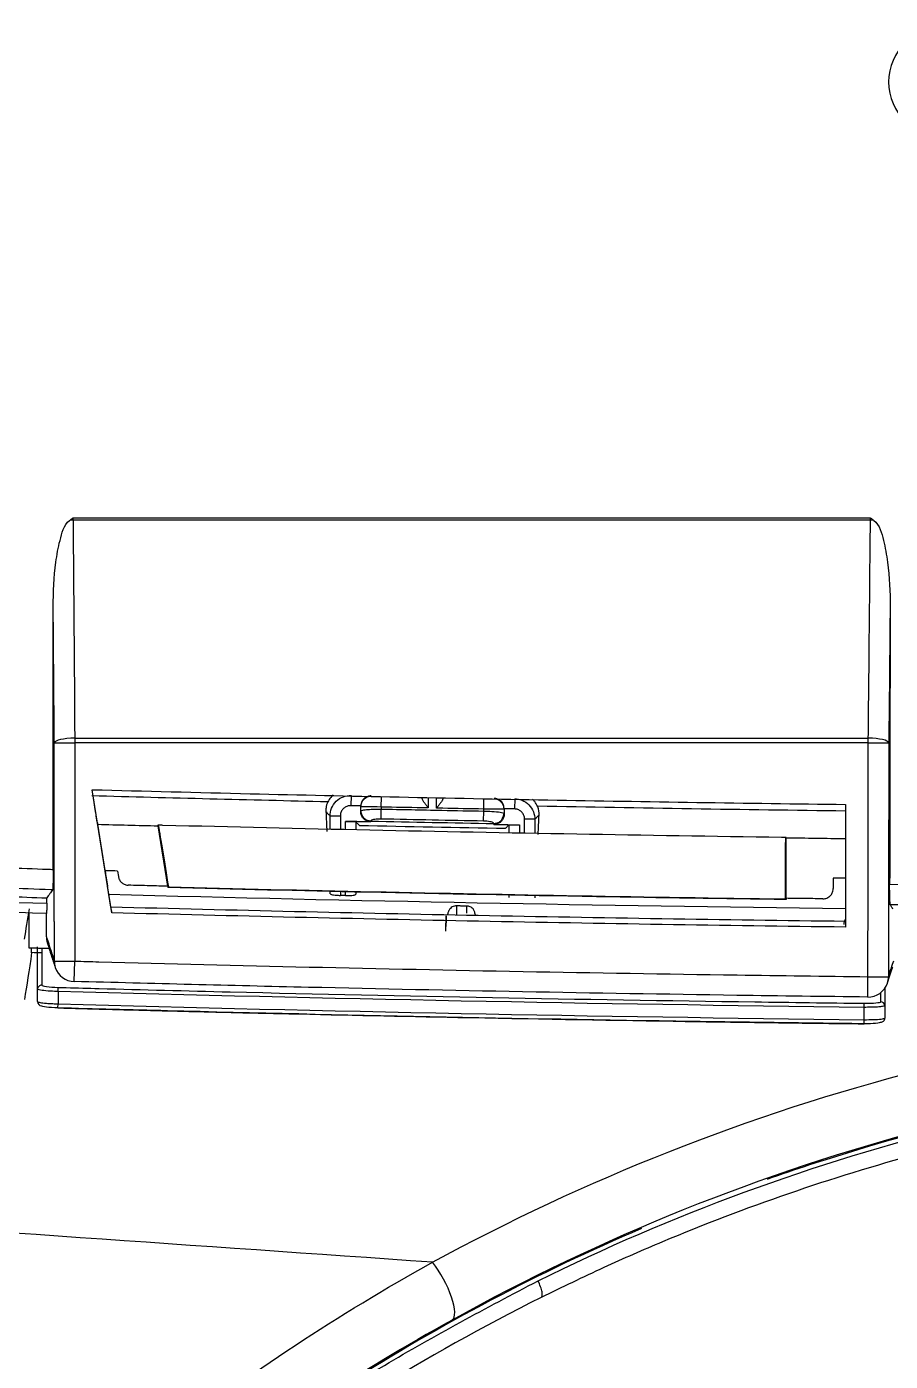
# Model space of a CAD drawing. Header units: millimetres. Extents: x 28 to 3046, y 8 to 3716.
# Drawn here: x 1694 to 1736.2, y 1190.3 to 1255.4 of the extents above; entities that cross this region are included whole.
import ezdxf

# ---------------------------------------------------------------- set-up
doc = ezdxf.new("R2010")
doc.units = ezdxf.units.MM
doc.layers.add('1LINE', color=7, linetype='CONTINUOUS')

msp = doc.modelspace()

# ---------------------------------------------------------------- linework, layer by layer
at = {"layer": '1LINE', "linetype": 'Continuous'}
for p, q in [((1696.283, 1231.452), (1735.199, 1231.452)), ((1735.197, 1231.339), (1696.285, 1231.339)), ((1696.37, 1220.701), (1696.37, 1220.476)), ((1696.37, 1220.701), (1735.092, 1220.701)), ((1735.092, 1220.476), (1696.37, 1220.476)), ((1735.092, 1220.476), (1735.092, 1220.701)), ((1698.171, 1212.177), (1697.217, 1218.186)), ((1697.311, 1217.595), (1697.217, 1218.186)), ((1709.85, 1217.906), (1709.839, 1217.406)), ((1711.323, 1217.34), (1711.334, 1217.84)), ((1710.323, 1217.148), (1710.323, 1217.355)), ((1711.313, 1216.753), (1711.323, 1217.242)), ((1711.323, 1217.34), (1711.323, 1217.242)), ((1713.621, 1217.81), (1713.621, 1217.293)), ((1714.026, 1217.285), (1714.026, 1217.802)), ((1716.323, 1217.24), (1716.333, 1217.74)), ((1716.323, 1217.142), (1716.323, 1217.24)), ((1717.323, 1217.26), (1717.323, 1217.235)), ((1717.323, 1217.235), (1717.323, 1217.028)), ((1717.837, 1217.746), (1717.827, 1217.246)), ((1733.982, 1217.467), (1733.982, 1211.477)), ((1697.468, 1216.601), (1697.422, 1216.891)), ((1708.624, 1217.115), (1708.627, 1217.112)), ((1708.829, 1216.255), (1708.829, 1216.906)), ((1708.829, 1216.906), (1709.329, 1216.906)), ((1709.329, 1216.906), (1709.329, 1216.243)), ((1709.582, 1216.237), (1709.582, 1216.639)), ((1710.082, 1216.624), (1710.082, 1216.225)), ((1710.323, 1217.112), (1710.323, 1217.125)), ((1716.314, 1216.653), (1716.323, 1217.142)), ((1717.323, 1217.005), (1717.323, 1216.992)), ((1718.818, 1216.746), (1718.318, 1216.746)), ((1718.318, 1216.062), (1718.318, 1216.746)), ((1718.818, 1216.746), (1718.818, 1216.053)), ((1697.485, 1216.498), (1697.844, 1214.233)), ((1700.428, 1216.452), (1700.429, 1216.422)), ((1700.429, 1216.422), (1700.897, 1213.472)), ((1717.565, 1216.077), (1717.565, 1216.474)), ((1718.065, 1216.469), (1718.065, 1216.067)), ((1731.082, 1215.854), (1731.063, 1215.854)), ((1731.082, 1215.854), (1731.087, 1215.824)), ((1731.087, 1212.883), (1731.087, 1215.824)), ((1698.455, 1214.214), (1698.497, 1213.948)), ((1698.126, 1212.454), (1697.964, 1213.481)), ((1733.382, 1213.867), (1733.382, 1213.365)), ((1695.003, 1212.641), (1695.003, 1212.904)), ((1708.829, 1213.106), (1708.829, 1213.221)), ((1709.329, 1213.209), (1709.329, 1213.026)), ((1709.582, 1213.02), (1709.582, 1213.203)), ((1710.082, 1213.191), (1710.082, 1213.078)), ((1717.565, 1212.928), (1717.565, 1213.043)), ((1718.818, 1213.019), (1718.818, 1212.904)), ((1694.138, 1210.454), (1694.138, 1212.17)), ((1696.343, 1208.817), (1696.37, 1209.817)), ((1735.061, 1208.057), (1735.073, 1209.057)), ((1694.552, 1207.838), (1694.552, 1208.441)), ((1695.552, 1208.334), (1695.558, 1208.532)), ((1695.552, 1208.334), (1695.552, 1207.73)), ((1695.547, 1207.532), (1695.552, 1207.73)), ((1695.547, 1207.531), (1695.547, 1207.532)), ((1734.894, 1206.957), (1734.895, 1207.56)), ((1734.895, 1207.56), (1734.897, 1207.759)), ((1735.895, 1207.636), (1735.894, 1207.033)), ((1734.891, 1206.758), (1734.894, 1206.957)), ((1734.891, 1206.758), (1734.891, 1206.758))]:
    msp.add_line(p, q, dxfattribs=at)
at = {"layer": '1LINE', "linetype": 'Continuous', "extrusion": (3.83778e-22, 6.26757e-06, -1)}
msp.add_circle((-1738.785, 1252.738, 0.008), 2.7, dxfattribs=at)
at = {"layer": '1LINE', "linetype": 'Continuous'}
for centre, radius, start, end in [((1734.399, 1211.603), 0.5, 146.53984, 180), ((1696.37, 1209.817), 1, 197.95887, 268.42783), ((1735.073, 1209.057), 1, 269.32117, 341.71442)]:
    msp.add_arc(centre, radius, start, end, dxfattribs=at)
for centre, major_axis, ratio, start_param, end_param in [((1696.285, 1231.114), (-1, -0.008), 0.225398, 4.710568, 4.875109), ((1735.197, 1231.114), (-1, 0.01), 0.225395, 4.549664, 4.714603), ((1696.37, 1220.476), (-1, -0.008), 0.225398, 4.710568, 6.247356), ((1696.37, 1220.476), (-1, 0), 0.000006, 0.034907, 1.570796), ((1735.092, 1220.476), (-1, 0.01), 0.225395, 3.177422, 4.714603), ((1735.092, 1220.476), (-1, 0.002), 0.000006, 1.570796, 3.106663), ((1710.823, 1217.355), (-0.5, 0), 0.999962, 4.691197, 6.283185), ((1716.823, 1217.235), (0.5, 0), 0.999962, 0, 1.551934), ((1710.823, 1217.148), (0.5, 0), 0.978893, 3.141593, 4.691645), ((1696.37, 1209.817), (-1, 0), 0.000006, 0.034907, 1.570796), ((1696.37, 1209.817), (0.951, 0.308), 0.993648, 2.826277, 3.1416), ((1735.073, 1209.057), (-1, 0.002), 0.000006, 1.570796, 3.106663), ((1735.073, 1209.057), (0.95, -0.314), 0.993798, 6.283174, 6.602433), ((1694.752, 1208.441), (-0.2, 0), 0.994339, 4.684645, 6.283185), ((1694.752, 1207.838), (0.2, 0), 0.994339, 3.141593, 4.684652), ((1735.695, 1207.636), (0.2, 0), 0.994344, 6.283179, 7.844359), ((1735.694, 1207.033), (-0.2, 0), 0.994344, 1.561176, 3.141586), ((1713.803, 1194.036), (0.97, -1.749), 0.308597, 0.027524, 2.054878), ((1718.779, 1194.113), (0.357, -0.716), 0.270924, 6.246922, 7.851191)]:
    msp.add_ellipse(centre, major_axis=major_axis, ratio=ratio, start_param=start_param, end_param=end_param, dxfattribs=at)
at = {"layer": '1LINE', "linetype": 'Continuous', "extrusion": (0, 0, -1)}
for centre, major_axis, ratio, start_param, end_param in [((1701.091, 1212.219), (0.794, -5), 0.008618, 3.704641, 4.467018), ((1731.091, 1212.219), (0, 5), 0.008727, 4.839736, 5.526365)]:
    msp.add_ellipse(centre, major_axis=major_axis, ratio=ratio, start_param=start_param, end_param=end_param, dxfattribs=at)
at = {"layer": '1LINE', "linetype": 'Continuous'}
for points, degree, knots in [([(1695.318, 1227.109), (1695.318, 1227.838), (1695.354, 1228.567), (1695.497, 1229.649), (1695.558, 1230.007), (1695.741, 1230.707), (1695.822, 1231.113), (1696.121, 1231.335)], 3, [0, 0, 0, 0, 0.5, 0.5, 0.75, 0.75, 1, 1, 1, 1]), ([(1696.121, 1231.335), (1696.173, 1231.373), (1696.225, 1231.411), (1696.28, 1231.449), (1696.281, 1231.45), (1696.283, 1231.452)], 3, [0, 0, 0, 0, 0.968409, 0.968409, 1, 1, 1, 1]), ([(1735.092, 1220.701), (1735.099, 1221.35), (1735.105, 1222), (1735.137, 1225.247), (1735.163, 1227.845), (1735.191, 1230.742), (1735.194, 1231.04), (1735.197, 1231.339)], 3, [0, 0, 0, 0, 0.183158, 0.183158, 0.915792, 0.915792, 1, 1, 1, 1]), ([(1735.199, 1231.452), (1735.201, 1231.45), (1735.202, 1231.449), (1735.257, 1231.411), (1735.309, 1231.373), (1735.361, 1231.334)], 3, [0, 0, 0, 0, 0.031801, 0.031801, 1, 1, 1, 1]), ([(1735.361, 1231.334), (1735.66, 1231.112), (1735.739, 1230.71), (1735.922, 1230.006), (1735.982, 1229.648), (1736.123, 1228.566), (1736.158, 1227.836), (1736.157, 1227.107)], 3, [0, 0, 0, 0, 0.25, 0.25, 0.5, 0.5, 1, 1, 1, 1]), ([(1695.371, 1220.476), (1695.366, 1221.125), (1695.361, 1221.775), (1695.343, 1223.986), (1695.33, 1225.547), (1695.318, 1227.109)], 3, [0, 0, 0, 0, 0.29373, 0.29373, 1, 1, 1, 1]), ([(1695.318, 1214.295), (1695.318, 1214.521), (1695.318, 1214.747), (1695.318, 1216.995), (1695.318, 1219.018), (1695.318, 1223.064), (1695.318, 1225.086), (1695.318, 1227.109)], 3, [0, 0, 0, 0, 0.052852, 0.052852, 0.526426, 0.526426, 1, 1, 1, 1]), ([(1736.157, 1227.107), (1736.138, 1225.195), (1736.119, 1223.282), (1736.098, 1221.071), (1736.095, 1220.772), (1736.092, 1220.474)], 3, [0, 0, 0, 0, 0.864958, 0.864958, 1, 1, 1, 1]), ([(1736.157, 1227.107), (1736.154, 1225.535), (1736.152, 1223.962), (1736.144, 1219.449), (1736.139, 1216.51), (1736.133, 1213.57)], 3, [0, 0, 0, 0, 0.348552, 0.348552, 1, 1, 1, 1]), ([(1763.81, 851.015), (1751.297, 851.009), (1738.808, 852.437), (1714.454, 858.125), (1702.821, 862.286), (1680.643, 873.241), (1670.084, 880.219), (1655.753, 892.307), (1651.238, 896.55), (1642.545, 905.311), (1638.382, 909.841), (1626.4, 923.846), (1619.097, 933.742), (1605.792, 954.598), (1599.771, 965.616), (1589.241, 988.164), (1584.746, 999.624), (1577.106, 1022.861), (1573.947, 1034.636), (1568.988, 1058.505), (1567.168, 1070.595), (1564.665, 1095.036), (1564.002, 1107.4), (1563.478, 1131.993), (1563.608, 1144.215), (1564.203, 1168.547), (1564.641, 1180.659), (1565.61, 1202.462), (1566.138, 1212.167), (1566.773, 1221.837)], 3, [0, 0, 0, 0, 0.078081, 0.078081, 0.156162, 0.156162, 0.234242, 0.234242, 0.273283, 0.273283, 0.312323, 0.312323, 0.390404, 0.390404, 0.468485, 0.468485, 0.546565, 0.546565, 0.624646, 0.624646, 0.702727, 0.702727, 0.780808, 0.780808, 0.858888, 0.858888, 0.936969, 0.936969, 1, 1, 1, 1]), ([(1696.37, 1220.476), (1696.37, 1219.809), (1696.37, 1219.142), (1696.37, 1215.589), (1696.37, 1212.703), (1696.37, 1209.817)], 3, [0, 0, 0, 0, 0.187642, 0.187642, 1, 1, 1, 1]), ([(1735.073, 1209.057), (1735.074, 1209.723), (1735.075, 1210.39), (1735.081, 1213.723), (1735.085, 1216.39), (1735.091, 1219.53), (1735.092, 1220.003), (1735.092, 1220.476)], 3, [0, 0, 0, 0, 0.175147, 0.175147, 0.875735, 0.875735, 1, 1, 1, 1]), ([(1736.092, 1220.474), (1736.091, 1219.807), (1736.09, 1219.141), (1736.084, 1215.807), (1736.079, 1213.141), (1736.074, 1210.001), (1736.073, 1209.528), (1736.072, 1209.055)], 3, [0, 0, 0, 0, 0.175147, 0.175147, 0.875735, 0.875735, 1, 1, 1, 1]), ([(1697.217, 1218.186), (1699.788, 1218.118), (1702.36, 1218.052), (1709.773, 1217.877), (1714.615, 1217.776), (1724.298, 1217.601), (1729.14, 1217.528), (1733.982, 1217.467)], 3, [0, 0, 0, 0, 0.209878, 0.209878, 0.604933, 0.604933, 1, 1, 1, 1]), ([(1708.971, 1217.912), (1708.897, 1217.851), (1708.831, 1217.779), (1708.754, 1217.665), (1708.732, 1217.629), (1708.713, 1217.591)], 3, [0, 0, 0, 0, 0.694072, 0.694072, 1, 1, 1, 1]), ([(1708.829, 1216.906), (1708.829, 1217.144), (1708.929, 1217.424), (1709.33, 1217.817), (1709.612, 1217.911), (1709.85, 1217.906)], 3, [0, 0, 0, 0, 0.5, 0.5, 1, 1, 1, 1]), ([(1710.834, 1217.885), (1710.778, 1217.88), (1710.665, 1217.871), (1710.508, 1217.782), (1710.366, 1217.631), (1710.338, 1217.474), (1710.324, 1217.395)], 3, [0, 0, 0, 0, 0.250957, 0.501577, 0.751525, 1, 1, 1, 1]), ([(1569.999, 1217.741), (1569.258, 1205.786), (1568.673, 1193.78), (1567.306, 1158.397), (1566.607, 1134.943), (1567.905, 1099.627), (1568.758, 1087.801), (1571.62, 1064.259), (1573.603, 1052.603), (1578.87, 1029.567), (1582.145, 1018.185), (1589.988, 995.697), (1594.573, 984.611), (1605.043, 963.151), (1610.901, 952.817), (1623.939, 932.991), (1631.148, 923.468), (1642.962, 909.989), (1647.04, 905.655), (1655.496, 897.327), (1659.861, 893.319), (1669.023, 885.79), (1673.818, 882.267), (1683.912, 875.792), (1689.182, 872.851), (1705.406, 865.03), (1716.612, 861.139), (1739.763, 855.853), (1751.788, 854.491), (1763.811, 854.497)], 3, [0, 0, 0, 0, 0.079119, 0.079119, 0.232599, 0.232599, 0.309339, 0.309339, 0.386079, 0.386079, 0.462819, 0.462819, 0.539559, 0.539559, 0.616299, 0.616299, 0.69304, 0.69304, 0.73141, 0.73141, 0.76978, 0.76978, 0.80815, 0.80815, 0.84652, 0.84652, 0.92326, 0.92326, 1, 1, 1, 1]), ([(1697.422, 1216.891), (1697.422, 1216.891), (1697.421, 1216.896), (1697.417, 1216.921), (1697.413, 1216.951), (1697.4, 1217.033), (1697.391, 1217.087), (1697.371, 1217.211), (1697.36, 1217.283), (1697.336, 1217.434), (1697.323, 1217.515), (1697.311, 1217.595)], 3, [0, 0, 0, 0, 0.124916, 0.124916, 0.339931, 0.339931, 0.558757, 0.558757, 0.779435, 0.779435, 1, 1, 1, 1]), ([(1708.713, 1217.591), (1708.67, 1217.494), (1708.645, 1217.397), (1708.624, 1217.239), (1708.621, 1217.177), (1708.624, 1217.115)], 3, [0, 0, 0, 0, 0.60936, 0.60936, 1, 1, 1, 1]), ([(1709.839, 1217.406), (1709.799, 1217.407), (1709.758, 1217.402), (1709.664, 1217.381), (1709.611, 1217.359), (1709.516, 1217.3), (1709.473, 1217.262), (1709.403, 1217.174), (1709.375, 1217.124), (1709.338, 1217.019), (1709.329, 1216.962), (1709.329, 1216.906)], 3, [0, 0, 0, 0, 0.151946, 0.151946, 0.363952, 0.363952, 0.575962, 0.575962, 0.787981, 0.787981, 1, 1, 1, 1]), ([(1710.323, 1217.148), (1710.344, 1217.163), (1710.383, 1217.192), (1710.655, 1217.222), (1710.981, 1217.241), (1711.214, 1217.242), (1711.323, 1217.242)], 3, [0, 0, 0, 0, 0.291836, 0.555744, 0.791761, 1, 1, 1, 1]), ([(1713.621, 1217.293), (1713.522, 1217.295), (1713.423, 1217.297), (1712.657, 1217.312), (1711.99, 1217.326), (1711.323, 1217.34)], 3, [0, 0, 0, 0, 0.129447, 0.129447, 1, 1, 1, 1]), ([(1711.323, 1217.242), (1712.309, 1217.221), (1713.295, 1217.201), (1714.961, 1217.168), (1715.642, 1217.155), (1716.323, 1217.142)], 3, [0, 0, 0, 0, 0.591399, 0.591399, 1, 1, 1, 1]), ([(1713.621, 1217.293), (1713.587, 1217.337), (1713.52, 1217.425), (1713.427, 1217.553), (1713.345, 1217.673), (1713.329, 1217.729), (1713.321, 1217.756)], 3, [0, 0, 0, 0, 0.250658, 0.50103, 0.750935, 1, 1, 1, 1]), ([(1714.326, 1217.736), (1714.318, 1217.709), (1714.303, 1217.655), (1714.221, 1217.538), (1714.128, 1217.414), (1714.06, 1217.328), (1714.026, 1217.285)], 3, [0, 0, 0, 0, 0.249116, 0.499008, 0.749361, 1, 1, 1, 1]), ([(1716.323, 1217.24), (1715.657, 1217.253), (1714.99, 1217.266), (1714.224, 1217.281), (1714.125, 1217.283), (1714.026, 1217.285)], 3, [0, 0, 0, 0, 0.870551, 0.870551, 1, 1, 1, 1]), ([(1717.323, 1217.26), (1717.312, 1217.338), (1717.289, 1217.495), (1717.153, 1217.65), (1717, 1217.744), (1716.889, 1217.758), (1716.833, 1217.764)], 3, [0, 0, 0, 0, 0.248497, 0.498461, 0.749044, 1, 1, 1, 1]), ([(1718.318, 1216.746), (1718.318, 1216.78), (1718.315, 1216.814), (1718.297, 1216.901), (1718.276, 1216.955), (1718.218, 1217.051), (1718.181, 1217.095), (1718.095, 1217.166), (1718.045, 1217.195), (1717.94, 1217.234), (1717.883, 1217.245), (1717.827, 1217.246)], 3, [0, 0, 0, 0, 0.129985, 0.129985, 0.347481, 0.347481, 0.564982, 0.564982, 0.782491, 0.782491, 1, 1, 1, 1]), ([(1717.837, 1217.746), (1718.07, 1217.741), (1718.341, 1217.641), (1718.723, 1217.252), (1718.818, 1216.979), (1718.818, 1216.746)], 3, [0, 0, 0, 0, 0.5, 0.5, 1, 1, 1, 1]), ([(1718.954, 1217.377), (1718.918, 1217.458), (1718.871, 1217.534), (1718.783, 1217.642), (1718.746, 1217.68), (1718.707, 1217.714)], 3, [0, 0, 0, 0, 0.630613, 0.630613, 1, 1, 1, 1]), ([(1719.024, 1216.948), (1719.03, 1217.08), (1719.013, 1217.214), (1718.962, 1217.358), (1718.958, 1217.368), (1718.954, 1217.377)], 3, [0, 0, 0, 0, 0.933111, 0.933111, 1, 1, 1, 1]), ([(1697.468, 1216.601), (1697.473, 1216.572), (1697.477, 1216.544), (1697.483, 1216.51), (1697.484, 1216.504), (1697.485, 1216.498)], 3, [0, 0, 0, 0, 0.82353, 0.82353, 1, 1, 1, 1]), ([(1708.829, 1216.906), (1708.789, 1216.946), (1708.75, 1216.987), (1708.682, 1217.055), (1708.654, 1217.084), (1708.627, 1217.112)], 3, [0, 0, 0, 0, 0.586446, 0.586446, 1, 1, 1, 1]), ([(1709.582, 1216.639), (1709.638, 1216.637), (1709.695, 1216.636), (1709.801, 1216.634), (1709.851, 1216.632), (1709.938, 1216.63), (1709.977, 1216.629), (1710.036, 1216.626), (1710.058, 1216.625), (1710.078, 1216.624), (1710.082, 1216.624), (1710.082, 1216.624)], 3, [0, 0, 0, 0, 0.216214, 0.216214, 0.432427, 0.432427, 0.648644, 0.648644, 0.86483, 0.86483, 1, 1, 1, 1]), ([(1710.813, 1216.612), (1710.65, 1216.616), (1710.487, 1216.619), (1710.242, 1216.624), (1710.16, 1216.626), (1709.913, 1216.632), (1709.747, 1216.635), (1709.582, 1216.639)], 3, [0, 0, 0, 0, 0.397713, 0.397713, 0.597206, 0.597206, 1, 1, 1, 1]), ([(1710.082, 1216.624), (1710.122, 1216.583), (1710.161, 1216.543), (1710.22, 1216.483), (1710.239, 1216.463), (1710.259, 1216.443)], 3, [0, 0, 0, 0, 0.668871, 0.668871, 1, 1, 1, 1]), ([(1710.813, 1216.638), (1710.701, 1216.665), (1710.441, 1216.728), (1710.366, 1216.989), (1710.323, 1217.137)], 3, [0, 0, 0, 0, 0.433255, 1, 1, 1, 1]), ([(1710.813, 1216.612), (1710.76, 1216.614), (1710.707, 1216.625), (1710.609, 1216.663), (1710.562, 1216.69), (1710.476, 1216.759), (1710.436, 1216.803), (1710.37, 1216.903), (1710.345, 1216.961), (1710.327, 1217.051), (1710.323, 1217.082), (1710.323, 1217.112)], 3, [0, 0, 0, 0, 0.206865, 0.206865, 0.412445, 0.412445, 0.640585, 0.640585, 0.881872, 0.881872, 1, 1, 1, 1]), ([(1711.313, 1216.753), (1711.258, 1216.754), (1711.202, 1216.753), (1711.099, 1216.748), (1711.049, 1216.743), (1710.963, 1216.731), (1710.925, 1216.723), (1710.864, 1216.705), (1710.841, 1216.695), (1710.818, 1216.676), (1710.813, 1216.667), (1710.813, 1216.659)], 3, [0, 0, 0, 0, 0.208844, 0.208844, 0.417596, 0.417596, 0.627728, 0.627728, 0.841816, 0.841816, 1, 1, 1, 1]), ([(1710.813, 1216.638), (1710.813, 1216.635), (1710.813, 1216.632), (1710.813, 1216.623), (1710.813, 1216.618), (1710.813, 1216.612)], 3, [0, 0, 0, 0, 0.344809, 0.344809, 1, 1, 1, 1]), ([(1716.814, 1216.539), (1716.814, 1216.547), (1716.809, 1216.555), (1716.787, 1216.575), (1716.764, 1216.587), (1716.704, 1216.607), (1716.666, 1216.617), (1716.579, 1216.632), (1716.529, 1216.639), (1716.425, 1216.649), (1716.369, 1216.652), (1716.314, 1216.653)], 3, [0, 0, 0, 0, 0.153201, 0.153201, 0.369387, 0.369387, 0.581116, 0.581116, 0.790477, 0.790477, 1, 1, 1, 1]), ([(1716.323, 1217.142), (1716.459, 1217.138), (1716.768, 1217.129), (1717.21, 1217.088), (1717.283, 1217.049), (1717.323, 1217.028)], 3, [0, 0, 0, 0, 0.261407, 0.595005, 1, 1, 1, 1]), ([(1716.814, 1216.517), (1716.93, 1216.542), (1717.199, 1216.598), (1717.278, 1216.866), (1717.323, 1217.017)], 3, [0, 0, 0, 0, 0.434155, 1, 1, 1, 1]), ([(1717.323, 1216.992), (1717.323, 1216.936), (1717.314, 1216.879), (1717.277, 1216.774), (1717.249, 1216.723), (1717.179, 1216.636), (1717.136, 1216.598), (1717.041, 1216.538), (1716.988, 1216.517), (1716.894, 1216.495), (1716.854, 1216.491), (1716.814, 1216.492)], 3, [0, 0, 0, 0, 0.212389, 0.212389, 0.424778, 0.424778, 0.637164, 0.637164, 0.849542, 0.849542, 1, 1, 1, 1]), ([(1719.02, 1216.944), (1718.992, 1216.917), (1718.964, 1216.89), (1718.897, 1216.823), (1718.858, 1216.785), (1718.818, 1216.746)], 3, [0, 0, 0, 0, 0.413584, 0.413584, 1, 1, 1, 1]), ([(1700.443, 1216.451), (1700.443, 1216.451), (1700.443, 1216.451), (1700.442, 1216.451), (1700.442, 1216.451), (1700.44, 1216.451), (1700.44, 1216.451), (1700.436, 1216.451), (1700.432, 1216.451), (1700.428, 1216.452)], 3, [0, 0, 0, 0, 0.017705, 0.017705, 0.160119, 0.160119, 0.269669, 0.269669, 1, 1, 1, 1]), ([(1731.061, 1215.854), (1730.994, 1215.855), (1730.928, 1215.856), (1727.529, 1215.903), (1724.197, 1215.955), (1717.498, 1216.072), (1714.133, 1216.137), (1707.402, 1216.281), (1704.037, 1216.36), (1700.596, 1216.447), (1700.52, 1216.449), (1700.443, 1216.451)], 3, [0, 0, 0, 0, 0.00649, 0.00649, 0.332928, 0.332928, 0.662698, 0.662698, 0.992503, 0.992503, 1, 1, 1, 1]), ([(1716.814, 1216.492), (1716.814, 1216.495), (1716.814, 1216.498), (1716.814, 1216.506), (1716.814, 1216.512), (1716.814, 1216.517)], 3, [0, 0, 0, 0, 0.344809, 0.344809, 1, 1, 1, 1]), ([(1716.814, 1216.492), (1716.984, 1216.489), (1717.154, 1216.486), (1717.405, 1216.481), (1717.487, 1216.48), (1717.734, 1216.475), (1717.899, 1216.472), (1718.065, 1216.469)], 3, [0, 0, 0, 0, 0.407359, 0.407359, 0.603658, 0.603658, 1, 1, 1, 1]), ([(1717.565, 1216.474), (1717.525, 1216.435), (1717.486, 1216.397), (1717.427, 1216.339), (1717.408, 1216.32), (1717.388, 1216.301)], 3, [0, 0, 0, 0, 0.668872, 0.668872, 1, 1, 1, 1]), ([(1717.565, 1216.474), (1717.565, 1216.474), (1717.575, 1216.475), (1717.613, 1216.475), (1717.641, 1216.475), (1717.712, 1216.474), (1717.755, 1216.474), (1717.851, 1216.472), (1717.904, 1216.472), (1717.994, 1216.47), (1718.029, 1216.469), (1718.065, 1216.469)], 3, [0, 0, 0, 0, 0.216095, 0.216095, 0.43219, 0.43219, 0.64828, 0.64828, 0.864389, 0.864389, 1, 1, 1, 1]), ([(1693.044, 1214.377), (1693.711, 1214.353), (1694.377, 1214.329), (1695.135, 1214.302), (1695.226, 1214.298), (1695.318, 1214.295)], 3, [0, 0, 0, 0, 0.87926, 0.87926, 1, 1, 1, 1]), ([(1695.318, 1214.295), (1695.318, 1214.183), (1695.317, 1214.07), (1695.314, 1213.859), (1695.312, 1213.758), (1695.307, 1213.583), (1695.304, 1213.507), (1695.298, 1213.388), (1695.294, 1213.345), (1695.288, 1213.307), (1695.286, 1213.3), (1695.284, 1213.297)], 3, [0, 0, 0, 0, 0.221912, 0.221912, 0.443836, 0.443836, 0.665598, 0.665598, 0.88728, 0.88728, 1, 1, 1, 1]), ([(1697.844, 1214.233), (1697.846, 1214.22), (1697.848, 1214.207), (1697.867, 1214.089), (1697.883, 1213.988), (1697.92, 1213.753), (1697.942, 1213.617), (1697.964, 1213.481)], 3, [0, 0, 0, 0, 0.050893, 0.050893, 0.450253, 0.450253, 1, 1, 1, 1]), ([(1698.455, 1214.214), (1698.288, 1214.219), (1698.121, 1214.224), (1697.917, 1214.231), (1697.881, 1214.232), (1697.844, 1214.233)], 3, [0, 0, 0, 0, 0.820929, 0.820929, 1, 1, 1, 1]), ([(1698.497, 1213.948), (1698.498, 1213.938), (1698.5, 1213.928), (1698.515, 1213.863), (1698.537, 1213.809), (1698.596, 1213.713), (1698.634, 1213.669), (1698.701, 1213.615), (1698.725, 1213.599), (1698.799, 1213.558), (1698.854, 1213.539), (1698.932, 1213.526), (1698.955, 1213.523), (1698.979, 1213.523)], 3, [0, 0, 0, 0, 0.04332, 0.04332, 0.288208, 0.288208, 0.533175, 0.533175, 0.657049, 0.657049, 0.8991, 0.8991, 1, 1, 1, 1]), ([(1673.344, 1213.343), (1673.346, 1213.343), (1673.347, 1213.343), (1676.948, 1213.21), (1680.546, 1213.086), (1687.764, 1212.852), (1691.384, 1212.742), (1695.003, 1212.641)], 3, [0, 0, 0, 0, 0.000228, 0.000228, 0.498735, 0.498735, 1, 1, 1, 1]), ([(1695.284, 1213.297), (1695.256, 1213.298), (1695.227, 1213.299), (1694.469, 1213.326), (1693.739, 1213.353), (1693.008, 1213.379)], 3, [0, 0, 0, 0, 0.03748, 0.03748, 1, 1, 1, 1]), ([(1695.284, 1213.297), (1695.24, 1213.235), (1695.196, 1213.173), (1695.102, 1213.042), (1695.053, 1212.973), (1695.003, 1212.904)], 3, [0, 0, 0, 0, 0.473431, 0.473431, 1, 1, 1, 1]), ([(1700.897, 1213.472), (1700.61, 1213.48), (1700.323, 1213.487), (1699.683, 1213.503), (1699.331, 1213.513), (1698.979, 1213.522)], 3, [0, 0, 0, 0, 0.449164, 0.449164, 1, 1, 1, 1]), ([(1731.082, 1212.819), (1727.997, 1212.861), (1724.913, 1212.908), (1718.095, 1213.025), (1714.361, 1213.097), (1707.389, 1213.248), (1704.15, 1213.325), (1700.911, 1213.407)], 3, [0, 0, 0, 0, 0.306696, 0.306696, 0.677927, 0.677927, 1, 1, 1, 1]), ([(1700.94, 1213.441), (1704.273, 1213.356), (1707.605, 1213.277), (1714.289, 1213.134), (1717.64, 1213.068), (1724.344, 1212.951), (1727.696, 1212.899), (1731.047, 1212.854)], 3, [0, 0, 0, 0, 0.332083, 0.332083, 0.666039, 0.666039, 1, 1, 1, 1]), ([(1732.876, 1212.861), (1732.884, 1212.861), (1732.893, 1212.861), (1732.957, 1212.863), (1733.013, 1212.875), (1733.102, 1212.91), (1733.137, 1212.929), (1733.216, 1212.985), (1733.257, 1213.026), (1733.322, 1213.118), (1733.347, 1213.17), (1733.375, 1213.27), (1733.382, 1213.317), (1733.382, 1213.365)], 3, [0, 0, 0, 0, 0.031594, 0.031594, 0.242887, 0.242887, 0.393048, 0.393048, 0.606769, 0.606769, 0.820406, 0.820406, 1, 1, 1, 1]), ([(1733.982, 1213.859), (1733.849, 1213.861), (1733.716, 1213.863), (1733.516, 1213.865), (1733.449, 1213.866), (1733.382, 1213.867)], 3, [0, 0, 0, 0, 0.665283, 0.665283, 1, 1, 1, 1]), ([(1736.165, 1212.572), (1736.161, 1212.578), (1736.157, 1212.604), (1736.15, 1212.69), (1736.146, 1212.752), (1736.141, 1212.902), (1736.139, 1212.992), (1736.135, 1213.189), (1736.134, 1213.298), (1736.133, 1213.462), (1736.133, 1213.516), (1736.133, 1213.57)], 3, [0, 0, 0, 0, 0.223316, 0.223316, 0.446633, 0.446633, 0.669924, 0.669924, 0.893101, 0.893101, 1, 1, 1, 1]), ([(1736.133, 1213.57), (1738.409, 1213.545), (1740.684, 1213.522), (1744.117, 1213.492), (1745.275, 1213.483), (1746.543, 1213.473), (1746.654, 1213.473), (1746.764, 1213.472)], 3, [0, 0, 0, 0, 0.642071, 0.642071, 0.968774, 0.968774, 1, 1, 1, 1]), ([(1694.984, 1212.144), (1691.365, 1212.246), (1687.747, 1212.355), (1680.507, 1212.59), (1676.885, 1212.715), (1673.19, 1212.851), (1673.116, 1212.854), (1673.042, 1212.856)], 3, [0, 0, 0, 0, 0.494662, 0.494662, 0.989914, 0.989914, 1, 1, 1, 1]), ([(1695.003, 1212.641), (1695.003, 1212.585), (1695.003, 1212.528), (1695.002, 1212.423), (1695.001, 1212.372), (1694.998, 1212.285), (1694.997, 1212.247), (1694.993, 1212.188), (1694.992, 1212.166), (1694.988, 1212.141), (1694.986, 1212.138), (1694.984, 1212.144)], 3, [0, 0, 0, 0, 0.20082, 0.20082, 0.401646, 0.401646, 0.602381, 0.602381, 0.80311, 0.80311, 1, 1, 1, 1]), ([(1708.829, 1213.106), (1708.829, 1213.098), (1708.839, 1213.09), (1708.878, 1213.074), (1708.907, 1213.066), (1708.979, 1213.053), (1709.023, 1213.046), (1709.12, 1213.036), (1709.174, 1213.032), (1709.262, 1213.028), (1709.295, 1213.026), (1709.329, 1213.026)], 3, [0, 0, 0, 0, 0.218969, 0.218969, 0.437974, 0.437974, 0.656362, 0.656362, 0.872892, 0.872892, 1, 1, 1, 1]), ([(1709.582, 1213.02), (1709.638, 1213.019), (1709.694, 1213.019), (1709.799, 1213.022), (1709.849, 1213.024), (1709.936, 1213.032), (1709.974, 1213.037), (1710.034, 1213.049), (1710.056, 1213.056), (1710.077, 1213.068), (1710.082, 1213.073), (1710.082, 1213.078)], 3, [0, 0, 0, 0, 0.213378, 0.213378, 0.426726, 0.426726, 0.640585, 0.640585, 0.856193, 0.856193, 1, 1, 1, 1]), ([(1732.876, 1212.86), (1732.543, 1212.864), (1732.211, 1212.869), (1731.614, 1212.876), (1731.351, 1212.88), (1731.087, 1212.883)], 3, [0, 0, 0, 0, 0.557452, 0.557452, 1, 1, 1, 1]), ([(1733.982, 1211.754), (1728.006, 1211.827), (1722.029, 1211.922), (1710.077, 1212.156), (1704.102, 1212.294), (1698.126, 1212.454)], 3, [0, 0, 0, 0, 0.499987, 0.499987, 1, 1, 1, 1]), ([(1733.982, 1211.477), (1728.013, 1211.551), (1722.044, 1211.646), (1710.107, 1211.879), (1704.138, 1212.017), (1698.171, 1212.177)], 3, [0, 0, 0, 0, 0.499987, 0.499987, 1, 1, 1, 1]), ([(1714.476, 1211.281), (1714.476, 1211.284), (1714.476, 1211.287), (1714.478, 1211.374), (1714.48, 1211.459), (1714.483, 1211.615), (1714.485, 1211.689), (1714.487, 1211.819), (1714.489, 1211.875), (1714.49, 1211.96), (1714.491, 1211.991), (1714.492, 1212.025), (1714.492, 1212.027), (1714.491, 1212.005), (1714.491, 1211.982), (1714.489, 1211.911), (1714.488, 1211.86), (1714.486, 1211.74), (1714.484, 1211.669), (1714.482, 1211.567), (1714.481, 1211.539), (1714.481, 1211.511)], 3, [0, 0, 0, 0, 0.004063, 0.004063, 0.124685, 0.124685, 0.243688, 0.243688, 0.366207, 0.366207, 0.483982, 0.483982, 0.601982, 0.601982, 0.716574, 0.716574, 0.837518, 0.837518, 0.958051, 0.958051, 1, 1, 1, 1]), ([(1715.006, 1212.512), (1714.987, 1212.513), (1714.949, 1212.512), (1714.87, 1212.5), (1714.777, 1212.465), (1714.689, 1212.392), (1714.618, 1212.281), (1714.58, 1212.169), (1714.562, 1212.094), (1714.558, 1212.077)], 3, [0, 0, 0, 0, 0.061126, 0.12617, 0.276352, 0.460807, 0.679662, 0.92983, 1, 1, 1, 1]), ([(1715.002, 1212.512), (1715.002, 1212.513), (1715.002, 1212.503), (1714.998, 1212.355), (1714.993, 1212.123), (1714.992, 1212.079)], 3, [0, 0, 0, 0, 0.111546, 0.844162, 1, 1, 1, 1]), ([(1715.494, 1212.152), (1715.495, 1212.165), (1715.497, 1212.275), (1715.501, 1212.425), (1715.502, 1212.498), (1715.502, 1212.503), (1715.502, 1212.501)], 3, [0, 0, 0, 0, 0.058764, 0.49521, 0.866586, 1, 1, 1, 1]), ([(1715.923, 1212.044), (1715.921, 1212.053), (1715.908, 1212.125), (1715.878, 1212.242), (1715.813, 1212.363), (1715.729, 1212.442), (1715.639, 1212.482), (1715.56, 1212.498), (1715.522, 1212.501), (1715.502, 1212.502)], 3, [0, 0, 0, 0, 0.035946, 0.30121, 0.531073, 0.722478, 0.875007, 0.93966, 1, 1, 1, 1]), ([(1746.757, 1212.474), (1746.646, 1212.474), (1746.536, 1212.475), (1745.267, 1212.484), (1744.109, 1212.494), (1740.689, 1212.523), (1738.427, 1212.546), (1736.165, 1212.572)], 3, [0, 0, 0, 0, 0.031315, 0.031315, 0.359343, 0.359343, 1, 1, 1, 1]), ([(1736.296, 1212.352), (1736.279, 1212.381), (1736.261, 1212.411), (1736.217, 1212.484), (1736.191, 1212.528), (1736.165, 1212.572)], 3, [0, 0, 0, 0, 0.406061, 0.406061, 1, 1, 1, 1]), ([(1695.371, 1211.753), (1695.371, 1211.643), (1695.371, 1211.359), (1695.371, 1210.888), (1695.371, 1210.353), (1695.371, 1209.991), (1695.371, 1209.817)], 3, [0, 0, 0, 0, 0.17, 0.44, 0.73, 1, 1, 1, 1]), ([(1694.984, 1211.01), (1695, 1210.959), (1695.016, 1210.909), (1695.075, 1210.724), (1695.118, 1210.592), (1695.231, 1210.246), (1695.301, 1210.034), (1695.371, 1209.817)], 3, [0, 0, 0, 0, 0.123469, 0.123469, 0.456362, 0.456362, 1, 1, 1, 1]), ([(1695.12, 1210.426), (1695.042, 1210.428), (1694.964, 1210.431), (1694.636, 1210.44), (1694.387, 1210.447), (1694.138, 1210.454)], 3, [0, 0, 0, 0, 0.238819, 0.238819, 1, 1, 1, 1]), ([(1694.262, 1210.232), (1694.261, 1210.224), (1694.26, 1210.226), (1694.258, 1210.249), (1694.257, 1210.27), (1694.255, 1210.327), (1694.254, 1210.365), (1694.253, 1210.421), (1694.253, 1210.434), (1694.253, 1210.448)], 3, [0, 0, 0, 0, 0.303431, 0.303431, 0.606853, 0.606853, 0.910394, 0.910394, 1, 1, 1, 1]), ([(1694.552, 1208.441), (1694.552, 1208.559), (1694.552, 1208.94), (1694.552, 1209.249), (1694.552, 1209.442), (1694.552, 1209.734), (1694.552, 1209.961), (1694.552, 1210.241), (1694.552, 1210.521)], 2, [0, 0, 0, 0.25, 0.25, 0.5, 0.5, 0.75, 0.75, 1, 1, 1]), ([(1696.37, 1209.817), (1696.76, 1209.806), (1697.149, 1209.796), (1700.958, 1209.693), (1704.379, 1209.608), (1711.281, 1209.45), (1714.762, 1209.378), (1721.723, 1209.248), (1725.204, 1209.191), (1730.814, 1209.11), (1732.943, 1209.082), (1735.073, 1209.057)], 3, [0, 0, 0, 0, 0.030162, 0.030162, 0.295368, 0.295368, 0.565175, 0.565175, 0.834982, 0.834982, 1, 1, 1, 1]), ([(1736.072, 1209.055), (1736.121, 1209.202), (1736.169, 1209.348), (1736.255, 1209.605), (1736.293, 1209.716), (1736.33, 1209.829)], 3, [0, 0, 0, 0, 0.565928, 0.565928, 1, 1, 1, 1]), ([(1735.061, 1208.062), (1732.931, 1208.088), (1730.801, 1208.116), (1725.188, 1208.196), (1721.706, 1208.254), (1714.742, 1208.384), (1711.26, 1208.456), (1703.966, 1208.623), (1700.155, 1208.718), (1696.343, 1208.823)], 3, [0, 0, 0, 0, 0.165018, 0.165018, 0.434825, 0.434825, 0.704631, 0.704631, 1, 1, 1, 1]), ([(1695.552, 1208.334), (1695.433, 1208.338), (1695.141, 1208.35), (1694.681, 1208.389), (1694.599, 1208.422), (1694.552, 1208.441)], 3, [0, 0, 0, 0, 0.231347, 0.565377, 1, 1, 1, 1]), ([(1695.558, 1208.532), (1695.691, 1208.529), (1695.824, 1208.525), (1696.491, 1208.507), (1697.024, 1208.492), (1699.69, 1208.421), (1701.822, 1208.367), (1712.486, 1208.109), (1721.018, 1207.946), (1731.333, 1207.803), (1733.115, 1207.78), (1734.897, 1207.759)], 3, [0, 0, 0, 0, 0.010166, 0.010166, 0.050829, 0.050829, 0.213484, 0.213484, 0.864117, 0.864117, 1, 1, 1, 1]), ([(1735.896, 1208.546), (1735.896, 1208.376), (1735.896, 1208.135), (1735.895, 1207.75), (1735.895, 1207.636)], 2, [0, 0, 0, 0.438715, 0.438715, 1, 1, 1]), ([(1694.552, 1207.838), (1694.58, 1207.823), (1694.63, 1207.796), (1694.948, 1207.763), (1695.266, 1207.74), (1695.467, 1207.733), (1695.552, 1207.73)], 3, [0, 0, 0, 0, 0.336326, 0.615443, 0.836801, 1, 1, 1, 1]), ([(1695.547, 1207.532), (1696.313, 1207.511), (1697.569, 1207.477), (1699.325, 1207.43), (1700.815, 1207.392), (1702.314, 1207.354), (1703.814, 1207.317), (1705.314, 1207.282), (1709.064, 1207.194), (1715.814, 1207.05), (1722.457, 1206.933), (1726.743, 1206.867), (1727.922, 1206.85), (1729.1, 1206.833), (1730.272, 1206.817), (1731.436, 1206.801), (1732.973, 1206.781), (1734.124, 1206.767), (1734.891, 1206.758)], 3, [0, 0, 0, 0, 0.058409, 0.095782, 0.133907, 0.172032, 0.210157, 0.248282, 0.286406, 0.496094, 0.762968, 0.792924, 0.822879, 0.852834, 0.88279, 0.912228, 0.941535, 1, 1, 1, 1]), ([(1734.891, 1206.758), (1734.758, 1206.759), (1734.625, 1206.761), (1733.958, 1206.769), (1733.425, 1206.775), (1730.758, 1206.809), (1728.625, 1206.838), (1717.96, 1207), (1709.428, 1207.173), (1699.114, 1207.435), (1697.33, 1207.482), (1695.547, 1207.531)], 3, [0, 0, 0, 0, 0.010165, 0.010165, 0.050823, 0.050823, 0.213455, 0.213455, 0.864002, 0.864002, 1, 1, 1, 1]), ([(1735.895, 1207.636), (1735.874, 1207.623), (1735.835, 1207.6), (1735.562, 1207.576), (1735.235, 1207.561), (1735.003, 1207.56), (1734.895, 1207.56)], 3, [0, 0, 0, 0, 0.292612, 0.556823, 0.792608, 1, 1, 1, 1]), ([(1713.829, 1195.114), (1721.252, 1199.158), (1729.215, 1202.335), (1742.045, 1205.637), (1746.476, 1206.477), (1750.958, 1207.027)], 3, [0, 0, 0, 0, 0.66071, 0.66071, 1, 1, 1, 1]), ([(1734.894, 1206.957), (1735.041, 1206.958), (1735.361, 1206.959), (1735.791, 1206.987), (1735.858, 1207.017), (1735.894, 1207.033)], 3, [0, 0, 0, 0, 0.283284, 0.616691, 1, 1, 1, 1]), ([(1763.81, 1204.984), (1761.659, 1204.985), (1759.46, 1204.915), (1755.139, 1204.639), (1752.989, 1204.431), (1746.57, 1203.601), (1742.305, 1202.764), (1729.829, 1199.485), (1722.035, 1196.312), (1714.787, 1192.295)], 3, [0, 0, 0, 0, 0.125, 0.125, 0.25, 0.25, 0.5, 0.5, 1, 1, 1, 1]), ([(1761.819, 1204.901), (1752.45, 1204.721), (1743.148, 1203.221), (1732.92, 1200.1), (1731.527, 1199.642), (1730.15, 1199.155)], 3, [0, 0, 0, 0, 0.862531, 0.862531, 1, 1, 1, 1]), ([(1718.974, 1194.208), (1725.411, 1197.404), (1732.453, 1200.01), (1746.891, 1203.57), (1754.269, 1204.549), (1761.802, 1204.696)], 3, [0, 0, 0, 0, 0.5, 0.5, 1, 1, 1, 1]), ([(1713.829, 1195.114), (1690.904, 1196.715), (1667.98, 1198.335), (1622.101, 1201.186), (1599.146, 1202.399), (1576.187, 1203.534)], 3, [0, 0, 0, 0, 0.5, 0.5, 1, 1, 1, 1]), ([(1761.8, 1203.896), (1760.156, 1203.841), (1756.969, 1203.734), (1752.36, 1203.296), (1748.071, 1202.708), (1743.139, 1201.814), (1737.502, 1200.48), (1731.165, 1198.525), (1726.085, 1196.581), (1722.092, 1194.838), (1720.145, 1193.889), (1719.129, 1193.395)], 3, [0, 0, 0, 0, 0.109847, 0.212895, 0.30949, 0.399877, 0.549503, 0.699815, 0.849879, 0.921756, 1, 1, 1, 1]), ([(1724.017, 1196.76), (1719.006, 1194.613), (1714.222, 1192.083), (1705.507, 1186.549), (1701.54, 1183.589), (1697.837, 1180.389)], 3, [0, 0, 0, 0, 0.517542, 0.517542, 1, 1, 1, 1]), ([(1574.624, 1194.369), (1575.879, 1194.313), (1577.134, 1194.257), (1579.929, 1194.132), (1581.469, 1194.063), (1583.779, 1193.959), (1584.549, 1193.924), (1585.704, 1193.872), (1586.09, 1193.855), (1586.86, 1193.82), (1587.245, 1193.803), (1588.015, 1193.768), (1588.4, 1193.751), (1589.17, 1193.716), (1589.555, 1193.698), (1590.71, 1193.645), (1591.48, 1193.609), (1593.79, 1193.501), (1595.33, 1193.428), (1598.41, 1193.279), (1599.95, 1193.203), (1604.57, 1192.972), (1607.649, 1192.813), (1613.808, 1192.484), (1616.887, 1192.315), (1626.123, 1191.794), (1632.28, 1191.427), (1644.592, 1190.652), (1650.743, 1190.245), (1658.428, 1189.71), (1659.965, 1189.602), (1663.038, 1189.382), (1664.574, 1189.27), (1666.878, 1189.101), (1667.646, 1189.045), (1668.798, 1188.959), (1669.182, 1188.93), (1669.95, 1188.873), (1670.334, 1188.845), (1671.485, 1188.759), (1672.253, 1188.701), (1673.789, 1188.587), (1674.557, 1188.529), (1676.86, 1188.357), (1678.395, 1188.242), (1681.467, 1188.012), (1683.002, 1187.896), (1687.608, 1187.549), (1690.679, 1187.317), (1696.057, 1186.91), (1698.364, 1186.734), (1700.671, 1186.559)], 3, [0, 0, 0, 0, 0.029822, 0.029822, 0.066428, 0.066428, 0.084732, 0.084732, 0.093883, 0.093883, 0.103035, 0.103035, 0.112187, 0.112187, 0.121339, 0.121339, 0.139642, 0.139642, 0.176249, 0.176249, 0.212855, 0.212855, 0.286069, 0.286069, 0.359282, 0.359282, 0.505709, 0.505709, 0.652137, 0.652137, 0.688743, 0.688743, 0.72535, 0.72535, 0.743653, 0.743653, 0.752805, 0.752805, 0.761957, 0.761957, 0.78026, 0.78026, 0.798564, 0.798564, 0.83517, 0.83517, 0.871777, 0.871777, 0.944991, 0.944991, 1, 1, 1, 1]), ([(1670.121, 1141.189), (1670.697, 1142.574), (1671.849, 1145.343), (1673.484, 1148.721), (1674.872, 1151.383), (1676.321, 1154.014), (1679.02, 1158.549), (1683.306, 1164.78), (1687.399, 1169.71), (1690.116, 1172.673), (1691.476, 1174.115), (1693.613, 1176.272), (1696.607, 1179.085), (1700.55, 1182.464), (1705.551, 1186.268), (1711.709, 1190.376), (1716.444, 1192.874), (1718.974, 1194.208)], 3, [0, 0, 0, 0, 0.062566, 0.125092, 0.156345, 0.187592, 0.250068, 0.375416, 0.500001, 0.512783, 0.539706, 0.580836, 0.636341, 0.706242, 0.790156, 0.887877, 1, 1, 1, 1]), ([(1719.129, 1193.395), (1713.438, 1190.553), (1708.161, 1187.243), (1698.349, 1179.766), (1693.789, 1175.562), (1685.612, 1166.514), (1681.966, 1161.636), (1675.635, 1151.455), (1672.937, 1146.13), (1670.725, 1140.563)], 3, [0, 0, 0, 0, 0.25, 0.25, 0.5, 0.5, 0.75, 0.75, 1, 1, 1, 1])]:
    msp.add_open_spline(points, degree=degree, knots=knots, dxfattribs=at)
for points, degree in [([(1696.283, 1231.452), (1696.283, 1231.414), (1696.284, 1231.376), (1696.285, 1231.339)], 3), ([(1696.285, 1231.339), (1696.313, 1227.793), (1696.342, 1224.247), (1696.37, 1220.701)], 3), ([(1735.197, 1231.339), (1735.198, 1231.376), (1735.199, 1231.414), (1735.199, 1231.452)], 3), ([(1695.371, 1211.753), (1695.371, 1214.66), (1695.371, 1217.568), (1695.371, 1220.476)], 3), ([(1708.713, 1217.591), (1704.877, 1217.68), (1701.041, 1217.777), (1697.205, 1217.884)], 3), ([(1710.324, 1217.395), (1710.162, 1217.399), (1710.001, 1217.402), (1709.839, 1217.406)], 3), ([(1710.323, 1217.355), (1710.323, 1217.363), (1710.323, 1217.372), (1710.323, 1217.38)], 3), ([(1711.323, 1217.34), (1710.8, 1217.345), (1710.323, 1217.35), (1710.323, 1217.355)], 3), ([(1717.323, 1217.235), (1717.323, 1217.237), (1716.847, 1217.238), (1716.323, 1217.24)], 3), ([(1717.827, 1217.246), (1717.659, 1217.249), (1717.491, 1217.252), (1717.323, 1217.255)], 3), ([(1733.982, 1217.143), (1728.972, 1217.205), (1723.963, 1217.284), (1718.954, 1217.377)], 3), ([(1708.624, 1217.115), (1708.639, 1216.779), (1708.653, 1216.454), (1708.668, 1216.14)], 3), ([(1710.813, 1216.659), (1710.813, 1216.652), (1710.813, 1216.645), (1710.813, 1216.638)], 3), ([(1716.814, 1216.517), (1714.814, 1216.555), (1712.813, 1216.595), (1710.813, 1216.638)], 3), ([(1716.314, 1216.653), (1714.647, 1216.684), (1712.98, 1216.718), (1711.313, 1216.753)], 3), ([(1716.814, 1216.517), (1716.814, 1216.525), (1716.814, 1216.532), (1716.814, 1216.539)], 3), ([(1718.982, 1216.006), (1718.996, 1216.31), (1719.01, 1216.625), (1719.024, 1216.948)], 3), ([(1719.024, 1216.948), (1719.022, 1216.946), (1719.02, 1216.944)], 2), ([(1697.485, 1216.498), (1698.466, 1216.472), (1699.447, 1216.447), (1700.429, 1216.422)], 3), ([(1710.259, 1216.443), (1712.635, 1216.392), (1715.012, 1216.345), (1717.388, 1216.301)], 3), ([(1731.061, 1215.854), (1731.062, 1215.854), (1731.062, 1215.854), (1731.063, 1215.854)], 3), ([(1733.982, 1215.786), (1733.017, 1215.798), (1732.052, 1215.811), (1731.087, 1215.824)], 3), ([(1700.897, 1213.472), (1700.902, 1213.451), (1700.907, 1213.429), (1700.911, 1213.407)], 3), ([(1700.911, 1213.407), (1700.921, 1213.419), (1700.931, 1213.43), (1700.94, 1213.441)], 3), ([(1693.073, 1212.974), (1693.716, 1212.951), (1694.36, 1212.928), (1695.003, 1212.904)], 3), ([(1698.022, 1213.081), (1710.007, 1212.763), (1721.994, 1212.531), (1733.982, 1212.387)], 3), ([(1709.582, 1213.02), (1709.498, 1213.022), (1709.413, 1213.024), (1709.329, 1213.026)], 3), ([(1731.047, 1212.854), (1731.059, 1212.843), (1731.071, 1212.831), (1731.082, 1212.819)], 3), ([(1731.087, 1212.883), (1731.085, 1212.862), (1731.084, 1212.841), (1731.082, 1212.819)], 3), ([(1694.138, 1212.367), (1694.059, 1211.834), (1693.979, 1211.371), (1693.9, 1210.887)], 3), ([(1694.984, 1211.01), (1694.984, 1212.145)], 1), ([(1698.126, 1212.454), (1698.141, 1212.362), (1698.156, 1212.27), (1698.171, 1212.177)], 3), ([(1715.506, 1212.501), (1714.973, 1212.513)], 1), ([(1694.984, 1211.002), (1694.984, 1211.005), (1694.984, 1211.007), (1694.984, 1211.01)], 3), ([(1694.984, 1211.002), (1694.984, 1210.906), (1694.999, 1210.808), (1695.027, 1210.716)], 3), ([(1695.029, 1210.716), (1695.23, 1210.06), (1695.419, 1209.507)], 2), ([(1694.262, 1210.232), (1694.145, 1209.332), (1694.028, 1208.65), (1693.911, 1207.939)], 3), ([(1694.758, 1210.218), (1694.593, 1210.222), (1694.427, 1210.227), (1694.262, 1210.232)], 3), ([(1694.757, 1210.41), (1694.756, 1209.77), (1694.758, 1209.221), (1694.758, 1208.64)], 3), ([(1736.022, 1208.742), (1736.149, 1209.126), (1736.281, 1209.523)], 2), ([(1694.758, 1208.64), (1694.758, 1208.595), (1695.132, 1208.544), (1695.558, 1208.532)], 3), ([(1734.895, 1207.56), (1721.779, 1207.714), (1708.664, 1207.972), (1695.552, 1208.334)], 3), ([(1735.697, 1207.835), (1735.697, 1207.986), (1735.697, 1208.134), (1735.698, 1208.283)], 3), ([(1695.547, 1207.531), (1695.121, 1207.543), (1694.747, 1207.594), (1694.747, 1207.639)], 3), ([(1695.552, 1207.73), (1708.664, 1207.368), (1721.778, 1207.111), (1734.894, 1206.957)], 3), ([(1734.897, 1207.759), (1735.323, 1207.754), (1735.697, 1207.79), (1735.697, 1207.835)], 3), ([(1735.874, 1207.619), (1735.892, 1207.672)], 1), ([(1735.691, 1206.834), (1735.691, 1206.789), (1735.317, 1206.753), (1734.891, 1206.758)], 3), ([(1700.81, 1186.548), (1704.883, 1189.694), (1709.216, 1192.557), (1713.829, 1195.114)], 3), ([(1714.787, 1192.295), (1710.263, 1189.789), (1706.017, 1186.984), (1702.026, 1183.903)], 3)]:
    msp.add_open_spline(points, degree=degree, dxfattribs=at)
msp.add_rational_spline([(1716.814, 1216.539), (1717.323, 1216.53), (1717.323, 1217.028)], [1, 0.700548933857, 1], degree=2, dxfattribs=at)

doc.saveas('drawing.dxf')
